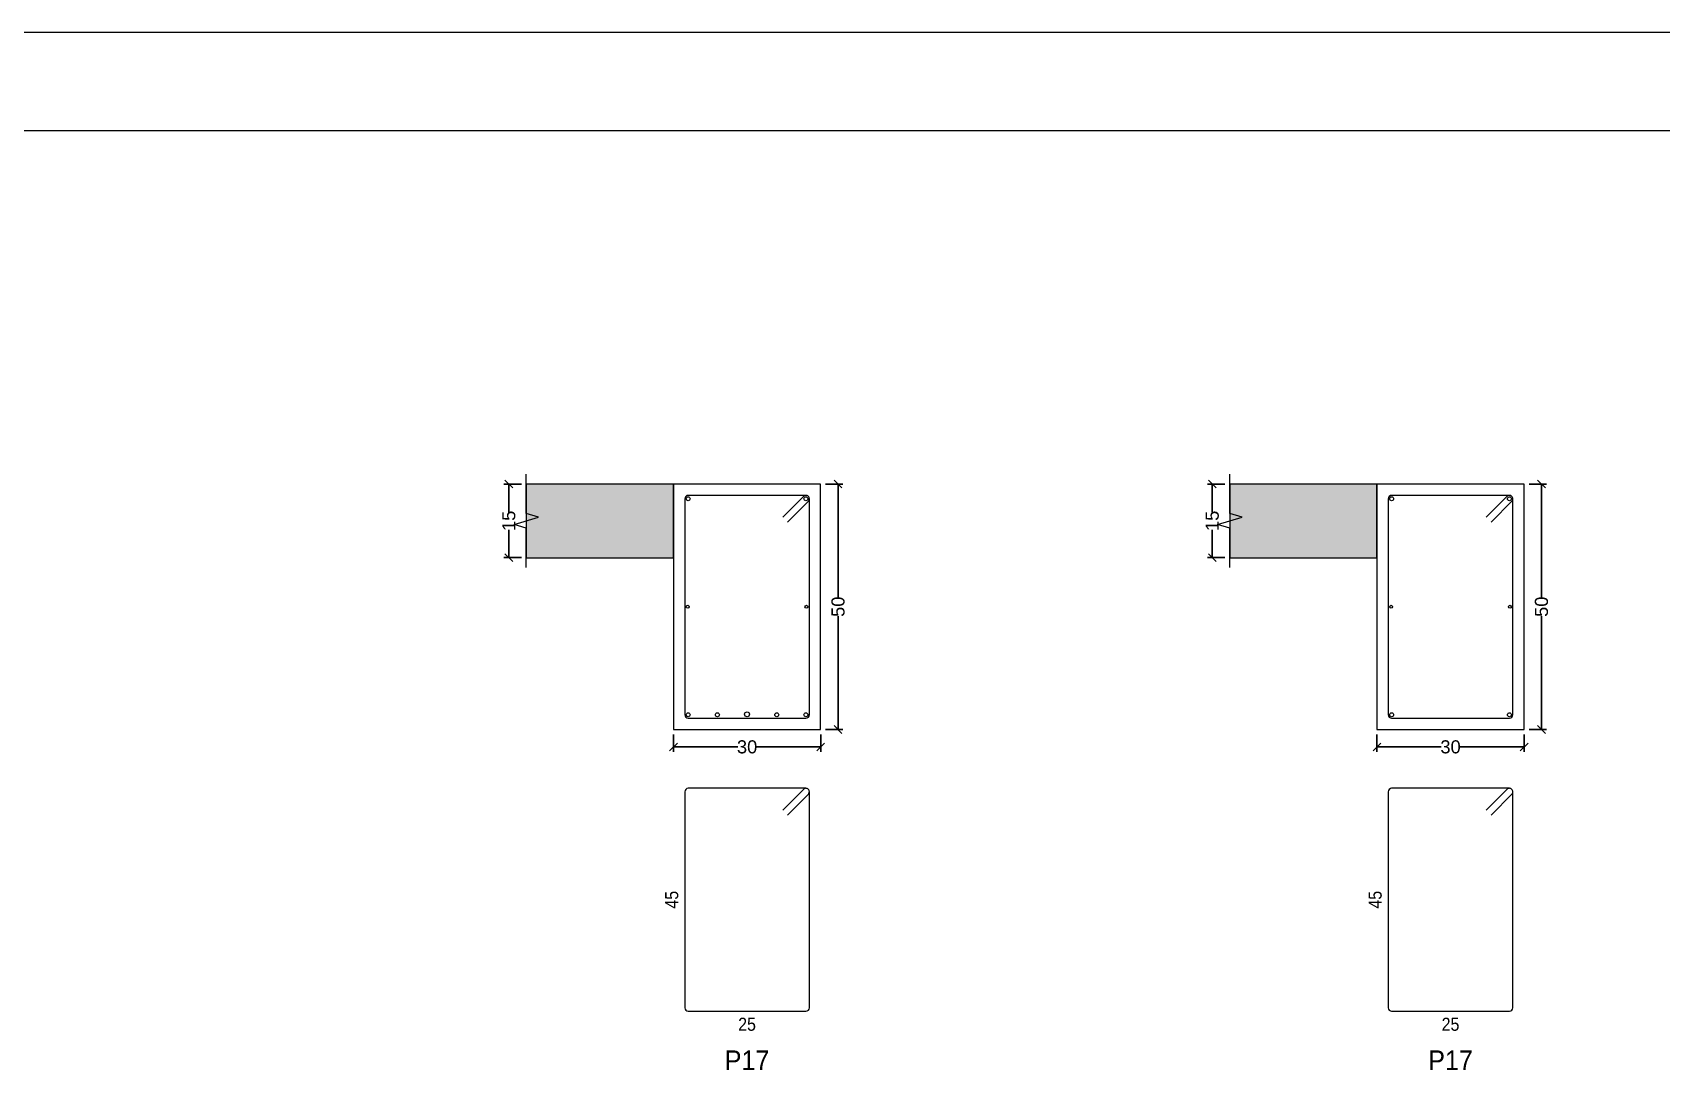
# Model space of a CAD drawing. Header units: millimetres. Extents: x 3 to 479, y -191 to 120.
# Drawn here: x 181.52 to 198.12, y -159.82 to -149.16 of the extents above; entities that cross this region are included whole.
import ezdxf
from ezdxf.enums import TextEntityAlignment as Align

# ---------------------------------------------------------------- set-up
doc = ezdxf.new("R2010")
doc.units = ezdxf.units.MM
for name, color, linetype, lineweight in [('ARM_LONGITUDINAL_Ø10', 103, 'Continuous', 9), ('ARM_LONGITUDINAL_Ø6', 151, 'Continuous', 9), ('ARM_LONGITUDINAL_Ø8', 32, 'Continuous', 9), ('ARM_TRANSVERSAL_Ø6', 151, 'Continuous', 9), ('RECUAD_LIMITES', 2, 'Continuous', 0), ('RECUAD_MARCO', 1, 'Continuous', 20), ('SEC_CONT_FORJADOS_SECCION', 8, 'Continuous', 9), ('SEC_CONT_VIG_HORMIGON_SECCION', 2, 'Continuous', 9), ('SEC_COTAS_SEC_DIM_VIGA', 122, 'Continuous', 0), ('SEC_COTAS_TEXTOS_DESPIECE_ESTRIBADO', 122, 'Continuous', 0), ('SEC_REF_TXT_POSICIONES_ARM_ESTRIBOS', 1, 'Continuous', 9)]:
    doc.layers.add(name, color=color, linetype=linetype, lineweight=lineweight)
doc.styles.add('CYPETXT_0.2_romans', font='arial.ttf', dxfattribs={"height": 0.133333})
doc.styles.add('CYPETXT_romans', font='arial.ttf', dxfattribs={"height": 0.2})
doc.dimstyles.new('cype_oblique', dxfattribs={"dimtxt": 0.18, "dimasz": 0.18, "dimexe": 0.05, "dimexo": 0.05, "dimgap": 0, "dimtad": 0, "dimdec": 4, "dimzin": 0, "dimdsep": 46, "dimtxsty": 'CYPETXT_0.2_romans', "dimblk": 'OBLIQUE', "dimtsz": 0.04, "dimcen": 0.09, "dimadec": 0, "dimazin": 0, "dimtfac": 1, "dimtdec": 4, "dimtofl": 0, "dimtmove": 2, "dimatfit": 3, "dimfxl": 1, "dimtolj": 1, "dimtzin": 0, "dimarcsym": 0})

# ---------------------------------------------------------------- blocks, each defined once
blk = doc.blocks.new('*D811')
at = {"layer": 'Defpoints', "color": 0, "transparency": 16777216}
for p in [(188.055, -156.262), (189.555, -156.262), (189.555, -156.44)]:
    blk.add_point(p, dxfattribs=at)
at = {"layer": 'SEC_COTAS_SEC_DIM_VIGA', "color": 0, "lineweight": -2, "transparency": 16777216}
for p, q in [((188.055, -156.312), (188.055, -156.49)), ((189.555, -156.312), (189.555, -156.49)), ((188.015, -156.48), (188.095, -156.4)), ((188.055, -156.44), (188.709, -156.44)), ((189.555, -156.44), (188.9, -156.44)), ((189.515, -156.48), (189.595, -156.4))]:
    blk.add_line(p, q, dxfattribs=at)
at = {"layer": 'SEC_COTAS_SEC_DIM_VIGA', "color": 0, "transparency": 16777216, "insert": (188.805, -156.44), "char_height": 0.1333, "attachment_point": 5, "style": 'CYPETXT_0.2_romans'}
blk.add_mtext('\\A1;30', dxfattribs=at)
blk = doc.blocks.new('_OBLIQUE')
at = {"color": 0, "linetype": 'ByBlock', "lineweight": -2}
blk.add_line((-0.5, -0.5), (0.5, 0.5), dxfattribs=at)
blk = doc.blocks.new('*D812')
at = {"layer": 'Defpoints', "color": 0, "transparency": 16777216}
for p in [(186.377, -153.762), (186.555, -153.762), (186.555, -154.512)]:
    blk.add_point(p, dxfattribs=at)
at = {"layer": 'SEC_COTAS_SEC_DIM_VIGA', "color": 0, "lineweight": -2, "transparency": 16777216}
for p, q in [((186.505, -153.762), (186.327, -153.762)), ((186.417, -153.802), (186.337, -153.722)), ((186.377, -153.762), (186.377, -154.048)), ((186.377, -154.512), (186.377, -154.227)), ((186.505, -154.512), (186.327, -154.512)), ((186.417, -154.552), (186.337, -154.472))]:
    blk.add_line(p, q, dxfattribs=at)
at = {"layer": 'SEC_COTAS_SEC_DIM_VIGA', "color": 0, "transparency": 16777216, "insert": (186.377, -154.137), "char_height": 0.1333, "attachment_point": 5, "rotation": 90, "style": 'CYPETXT_0.2_romans'}
blk.add_mtext('\\A1;15', dxfattribs=at)
blk = doc.blocks.new('*D813')
at = {"layer": 'Defpoints', "color": 0, "transparency": 16777216}
for p in [(189.555, -153.762), (189.732, -153.762), (189.555, -156.262)]:
    blk.add_point(p, dxfattribs=at)
at = {"layer": 'SEC_COTAS_SEC_DIM_VIGA', "color": 0, "lineweight": -2, "transparency": 16777216}
for p, q in [((189.605, -153.762), (189.782, -153.762)), ((189.772, -153.802), (189.692, -153.722)), ((189.732, -153.762), (189.732, -154.917)), ((189.732, -156.262), (189.732, -155.108)), ((189.605, -156.262), (189.782, -156.262)), ((189.772, -156.302), (189.692, -156.222))]:
    blk.add_line(p, q, dxfattribs=at)
at = {"layer": 'SEC_COTAS_SEC_DIM_VIGA', "color": 0, "transparency": 16777216, "insert": (189.732, -155.012), "char_height": 0.1333, "attachment_point": 5, "rotation": 90, "style": 'CYPETXT_0.2_romans'}
blk.add_mtext('\\A1;50', dxfattribs=at)
blk = doc.blocks.new('*D814')
at = {"layer": 'Defpoints', "color": 0, "transparency": 16777216}
for p in [(195.224, -156.262), (196.724, -156.262), (196.724, -156.44)]:
    blk.add_point(p, dxfattribs=at)
at = {"layer": 'SEC_COTAS_SEC_DIM_VIGA', "color": 0, "lineweight": -2, "transparency": 16777216}
for p, q in [((195.224, -156.312), (195.224, -156.49)), ((196.724, -156.312), (196.724, -156.49)), ((195.184, -156.48), (195.264, -156.4)), ((195.224, -156.44), (195.879, -156.44)), ((196.724, -156.44), (196.069, -156.44)), ((196.684, -156.48), (196.764, -156.4))]:
    blk.add_line(p, q, dxfattribs=at)
at = {"layer": 'SEC_COTAS_SEC_DIM_VIGA', "color": 0, "transparency": 16777216, "insert": (195.974, -156.44), "char_height": 0.1333, "attachment_point": 5, "style": 'CYPETXT_0.2_romans'}
blk.add_mtext('\\A1;30', dxfattribs=at)
blk = doc.blocks.new('*D815')
at = {"layer": 'Defpoints', "color": 0, "transparency": 16777216}
for p in [(193.546, -153.762), (193.724, -153.762), (193.724, -154.512)]:
    blk.add_point(p, dxfattribs=at)
at = {"layer": 'SEC_COTAS_SEC_DIM_VIGA', "color": 0, "lineweight": -2, "transparency": 16777216}
for p, q in [((193.674, -153.762), (193.496, -153.762)), ((193.586, -153.802), (193.506, -153.722)), ((193.546, -153.762), (193.546, -154.048)), ((193.546, -154.512), (193.546, -154.227)), ((193.674, -154.512), (193.496, -154.512)), ((193.586, -154.552), (193.506, -154.472))]:
    blk.add_line(p, q, dxfattribs=at)
at = {"layer": 'SEC_COTAS_SEC_DIM_VIGA', "color": 0, "transparency": 16777216, "insert": (193.546, -154.137), "char_height": 0.1333, "attachment_point": 5, "rotation": 90, "style": 'CYPETXT_0.2_romans'}
blk.add_mtext('\\A1;15', dxfattribs=at)
blk = doc.blocks.new('*D816')
at = {"layer": 'Defpoints', "color": 0, "transparency": 16777216}
for p in [(196.724, -153.762), (196.901, -153.762), (196.724, -156.262)]:
    blk.add_point(p, dxfattribs=at)
at = {"layer": 'SEC_COTAS_SEC_DIM_VIGA', "color": 0, "lineweight": -2, "transparency": 16777216}
for p, q in [((196.774, -153.762), (196.951, -153.762)), ((196.941, -153.802), (196.861, -153.722)), ((196.901, -153.762), (196.901, -154.917)), ((196.901, -156.262), (196.901, -155.108)), ((196.774, -156.262), (196.951, -156.262)), ((196.941, -156.302), (196.861, -156.222))]:
    blk.add_line(p, q, dxfattribs=at)
at = {"layer": 'SEC_COTAS_SEC_DIM_VIGA', "color": 0, "transparency": 16777216, "insert": (196.901, -155.012), "char_height": 0.1333, "attachment_point": 5, "rotation": 90, "style": 'CYPETXT_0.2_romans'}
blk.add_mtext('\\A1;50', dxfattribs=at)

msp = doc.modelspace()

# ---------------------------------------------------------------- hatches: boundary and pattern name
at = {"layer": 'SEC_CONT_FORJADOS_SECCION', "true_color": 0xdad7d3}
for points in [[(186.55451, -154.51243), (188.05451, -154.51243), (188.05451, -153.76243), (186.55451, -153.76243)], [(193.7238, -154.51243), (195.2238, -154.51243), (195.2238, -153.76243), (193.7238, -153.76243)]]:
    msp.add_hatch(color=254, dxfattribs=at).paths.add_polyline_path(points)

# ---------------------------------------------------------------- linework, layer by layer
at = {"layer": 'ARM_LONGITUDINAL_Ø10'}
msp.add_circle((188.80451, -156.10743), 0.025, dxfattribs=at)
at = {"layer": 'ARM_LONGITUDINAL_Ø6'}
for centre in [(188.19951, -155.01243), (189.40951, -155.01243), (195.3688, -155.01243), (196.5788, -155.01243)]:
    msp.add_circle(centre, 0.015, dxfattribs=at)
at = {"layer": 'ARM_LONGITUDINAL_Ø8'}
for centre in [(188.20451, -153.91243), (189.40451, -153.91243), (195.3738, -153.91243), (196.5738, -153.91243), (188.20451, -156.11243), (188.50201, -156.11243), (189.10701, -156.11243), (189.40451, -156.11243), (195.3738, -156.11243), (196.5738, -156.11243)]:
    msp.add_circle(centre, 0.02, dxfattribs=at)
at = {"layer": 'ARM_TRANSVERSAL_Ø6'}
for points in [[(189.21712, -154.14931), (189.43282, -153.933), (189.43569, -153.92832), (189.43779, -153.92325), (189.43907, -153.91791), (189.43951, -153.91243), (189.43883, -153.9056), (189.43684, -153.89904), (189.43361, -153.89299), (189.42925, -153.88768), (189.42395, -153.88333), (189.4179, -153.8801), (189.41133, -153.8781), (189.40451, -153.87743), (188.20451, -153.87743), (188.19111, -153.8801), (188.17976, -153.88768), (188.17217, -153.89904), (188.16951, -153.91243), (188.16951, -156.11243), (188.17217, -156.12582), (188.17976, -156.13718), (188.19111, -156.14477), (188.20451, -156.14743), (189.40451, -156.14743), (189.4179, -156.14477), (189.42925, -156.13718), (189.43684, -156.12582), (189.43951, -156.11243), (189.43951, -153.91243), (189.43883, -153.9056), (189.43684, -153.89904), (189.43361, -153.89299), (189.42925, -153.88768), (189.42395, -153.88333), (189.4179, -153.8801), (189.41133, -153.8781), (189.40451, -153.87743), (189.39768, -153.8781), (189.39111, -153.8801), (189.38506, -153.88333), (189.37976, -153.88768), (189.16762, -154.09981)], [(196.38641, -154.14931), (196.60211, -153.933), (196.60498, -153.92832), (196.60708, -153.92325), (196.60836, -153.91791), (196.6088, -153.91243), (196.60812, -153.9056), (196.60613, -153.89904), (196.6029, -153.89299), (196.59854, -153.88768), (196.59324, -153.88333), (196.58719, -153.8801), (196.58062, -153.8781), (196.5738, -153.87743), (195.3738, -153.87743), (195.3604, -153.8801), (195.34905, -153.88768), (195.34146, -153.89904), (195.3388, -153.91243), (195.3388, -156.11243), (195.34146, -156.12582), (195.34905, -156.13718), (195.3604, -156.14477), (195.3738, -156.14743), (196.5738, -156.14743), (196.58719, -156.14477), (196.59854, -156.13718), (196.60613, -156.12582), (196.6088, -156.11243), (196.6088, -153.91243), (196.60812, -153.9056), (196.60613, -153.89904), (196.6029, -153.89299), (196.59854, -153.88768), (196.59324, -153.88333), (196.58719, -153.8801), (196.58062, -153.8781), (196.5738, -153.87743), (196.56697, -153.8781), (196.5604, -153.8801), (196.55435, -153.88333), (196.54905, -153.88768), (196.33691, -154.09981)], [(189.21712, -157.13365), (189.43282, -156.91734), (189.43569, -156.91265), (189.43779, -156.90758), (189.43907, -156.90224), (189.43951, -156.89676), (189.43883, -156.88994), (189.43684, -156.88337), (189.43361, -156.87732), (189.42925, -156.87202), (189.42395, -156.86766), (189.4179, -156.86443), (189.41133, -156.86244), (189.40451, -156.86176), (188.20451, -156.86176), (188.19111, -156.86443), (188.17976, -156.87202), (188.17217, -156.88337), (188.16951, -156.89676), (188.16951, -159.09676), (188.17217, -159.11016), (188.17976, -159.12151), (188.19111, -159.1291), (188.20451, -159.13176), (189.40451, -159.13176), (189.4179, -159.1291), (189.42925, -159.12151), (189.43684, -159.11016), (189.43951, -159.09676), (189.43951, -156.89676), (189.43883, -156.88994), (189.43684, -156.88337), (189.43361, -156.87732), (189.42925, -156.87202), (189.42395, -156.86766), (189.4179, -156.86443), (189.41133, -156.86244), (189.40451, -156.86176), (189.39768, -156.86244), (189.39111, -156.86443), (189.38506, -156.86766), (189.37976, -156.87202), (189.16762, -157.08415)], [(196.38641, -157.13365), (196.60211, -156.91734), (196.60498, -156.91265), (196.60708, -156.90758), (196.60836, -156.90224), (196.6088, -156.89676), (196.60812, -156.88994), (196.60613, -156.88337), (196.6029, -156.87732), (196.59854, -156.87202), (196.59324, -156.86766), (196.58719, -156.86443), (196.58062, -156.86244), (196.5738, -156.86176), (195.3738, -156.86176), (195.3604, -156.86443), (195.34905, -156.87202), (195.34146, -156.88337), (195.3388, -156.89676), (195.3388, -159.09676), (195.34146, -159.11016), (195.34905, -159.12151), (195.3604, -159.1291), (195.3738, -159.13176), (196.5738, -159.13176), (196.58719, -159.1291), (196.59854, -159.12151), (196.60613, -159.11016), (196.6088, -159.09676), (196.6088, -156.89676), (196.60812, -156.88994), (196.60613, -156.88337), (196.6029, -156.87732), (196.59854, -156.87202), (196.59324, -156.86766), (196.58719, -156.86443), (196.58062, -156.86244), (196.5738, -156.86176), (196.56697, -156.86244), (196.5604, -156.86443), (196.55435, -156.86766), (196.54905, -156.87202), (196.33691, -157.08415)]]:
    msp.add_lwpolyline(points, dxfattribs=at)
at = {"layer": 'RECUAD_LIMITES'}
msp.add_lwpolyline([(169.13751, -191.16316), (228.53751, -191.16316), (228.53751, -149.16316), (169.13751, -149.16316), (169.13751, -191.16316)], close=True, dxfattribs=at)
at = {"layer": 'RECUAD_MARCO'}
msp.add_lwpolyline([(171.63751, -190.16316), (227.53751, -190.16316), (227.53751, -150.16316), (171.63751, -150.16316), (171.63751, -190.16316)], close=True, dxfattribs=at)
at = {"layer": 'SEC_CONT_FORJADOS_SECCION'}
for points in [[(186.55451, -154.61243), (186.55451, -154.21243), (186.42951, -154.17493), (186.67951, -154.09993), (186.55451, -154.06243), (186.55451, -153.66243)], [(193.7238, -154.61243), (193.7238, -154.21243), (193.5988, -154.17493), (193.8488, -154.09993), (193.7238, -154.06243), (193.7238, -153.66243)], [(186.55451, -154.51243), (188.05451, -154.51243), (188.05451, -153.76243), (186.55451, -153.76243)], [(193.7238, -154.51243), (195.2238, -154.51243), (195.2238, -153.76243), (193.7238, -153.76243)]]:
    msp.add_lwpolyline(points, dxfattribs=at)
at = {"layer": 'SEC_CONT_FORJADOS_SECCION', "color": 254, "true_color": 0xdad7d3}
for points in [[(186.55451, -154.51243), (188.05451, -154.51243), (188.05451, -153.76243), (186.55451, -153.76243)], [(193.7238, -154.51243), (195.2238, -154.51243), (195.2238, -153.76243), (193.7238, -153.76243)]]:
    msp.add_lwpolyline(points, close=True, dxfattribs=at)
at = {"layer": 'SEC_CONT_VIG_HORMIGON_SECCION'}
for points in [[(189.55451, -153.76243), (188.05451, -153.76243), (188.05451, -156.26243), (189.55451, -156.26243), (189.55451, -153.76243)], [(196.7238, -153.76243), (195.2238, -153.76243), (195.2238, -156.26243), (196.7238, -156.26243), (196.7238, -153.76243)]]:
    msp.add_lwpolyline(points, close=True, dxfattribs=at)

# ---------------------------------------------------------------- texts
at = {"layer": 'SEC_COTAS_TEXTOS_DESPIECE_ESTRIBADO', "style": 'CYPETXT_romans', "width": 0.872274}
for p in [(188.10284, -157.99676), (195.27213, -157.99676)]:
    msp.add_text('45', height=0.133333, rotation=90, dxfattribs=at).set_placement(p, align=Align.CENTER)
for p in [(188.80451, -159.19843), (195.9738, -159.19843)]:
    msp.add_text('25', height=0.133333, dxfattribs=at).set_placement(p, align=Align.TOP_CENTER)
at = {"layer": 'SEC_REF_TXT_POSICIONES_ARM_ESTRIBOS', "style": 'CYPETXT_romans', "width": 0.91451}
for p in [(188.80451, -159.63176), (195.9738, -159.63176)]:
    msp.add_text('P17', height=0.2, dxfattribs=at).set_placement(p, align=Align.MIDDLE_CENTER)

# ---------------------------------------------------------------- dimensions: what is measured, and where the dimension line sits
at = {"layer": 'SEC_COTAS_SEC_DIM_VIGA'}
for p1, p2, distance, text, picture, middle in [((186.55451, -154.51243), (186.55451, -153.76243), 0.17733, '15', '*D812', (186.37717, -154.13743)), ((189.55451, -156.26243), (189.55451, -153.76243), -0.17733, '50', '*D813', (189.73184, -155.01243)), ((193.7238, -154.51243), (193.7238, -153.76243), 0.17733, '15', '*D815', (193.54646, -154.13743)), ((196.7238, -156.26243), (196.7238, -153.76243), -0.17733, '50', '*D816', (196.90113, -155.01243)), ((188.05451, -156.26243), (189.55451, -156.26243), -0.17733, '30', '*D811', (188.80451, -156.43976)), ((195.2238, -156.26243), (196.7238, -156.26243), -0.17733, '30', '*D814', (195.9738, -156.43976))]:
    dim = msp.add_aligned_dim(p1=p1, p2=p2, distance=distance, text=text, dimstyle='cype_oblique', dxfattribs=at)
    dim.commit()
    dim.dimension.update_dxf_attribs({"geometry": picture, "text_midpoint": middle})

doc.saveas('drawing.dxf')
